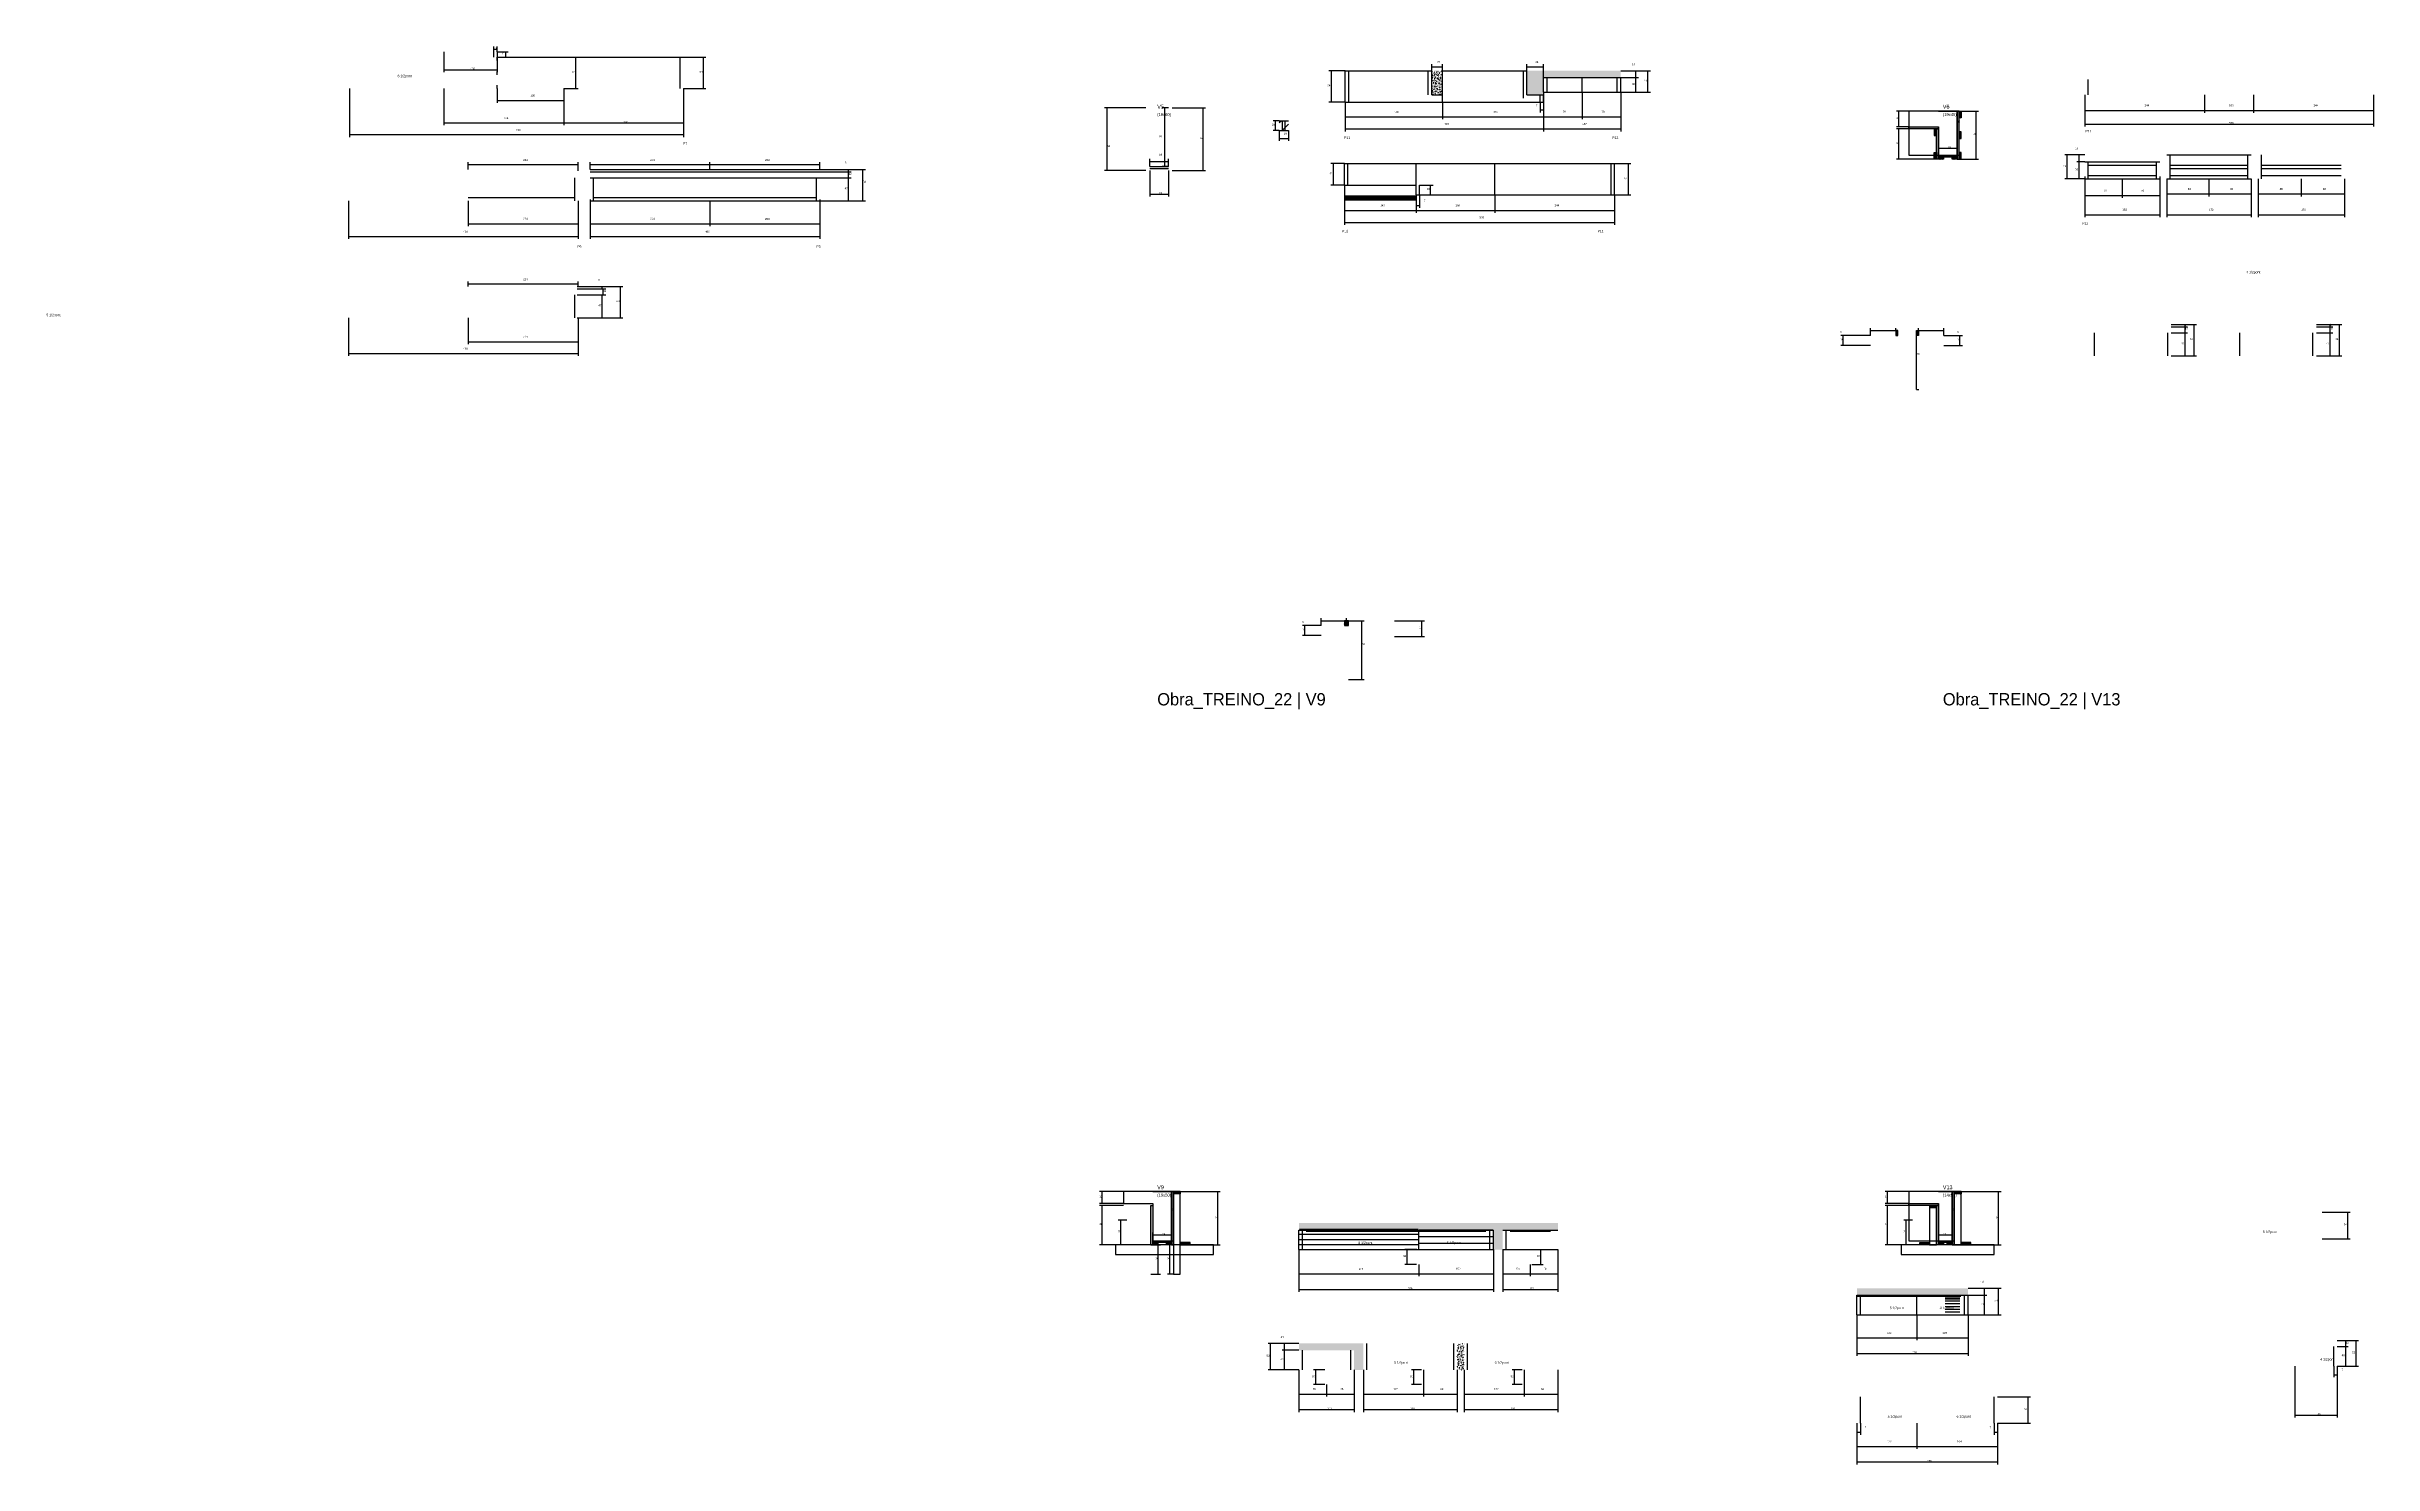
# Model space of a CAD drawing. Header units: metres. Extents: x -2848 to 22762, y -49062 to 1016.
# Drawn here: x -2262 to 2477, y -33555 to -30669 of the extents above; entities that cross this region are included whole.
import ezdxf

# ---------------------------------------------------------------- set-up
doc = ezdxf.new("R2010")
doc.units = ezdxf.units.M
for name, color, linetype in [('CONCRETO', 251, 'Continuous'), ('COTA', 4, 'Continuous'), ('Cota Seção (2x)', 4, 'Continuous'), ('Hachura', 253, 'Continuous'), ('LABEL_ID', 3, 'Continuous'), ('Madeira', 126, 'Continuous'), ('NOMENCLATURA', 7, 'Continuous'), ('Painéis', 200, 'Continuous'), ('SARR_2.2x7', 40, 'Continuous'), ('Texto Seção', 7, 'Continuous')]:
    doc.layers.add(name, color=color, linetype=linetype)

msp = doc.modelspace()

# ---------------------------------------------------------------- hatches: boundary and pattern name
at = {"layer": 'COTA'}
h = msp.add_hatch(dxfattribs=at)
h.set_pattern_fill('AR-CONC', scale=0.03)
h.paths.add_polyline_path([(558.9, -30766.8), (580.9, -30766.8), (580.9, -30717.8), (558.9, -30717.8)])
h = msp.add_hatch(dxfattribs=at)
h.set_pattern_fill('AR-CONC', scale=0.03)
h.paths.add_polyline_path([(786.9, -30731.8), (943.9, -30731.8), (943.9, -30717.8), (752.9, -30717.8), (752.9, -30766.8), (786.9, -30766.8), (786.9, -30761.8)])
h = msp.add_hatch(dxfattribs=at)
h.set_pattern_fill('AR-CONC', scale=0.03)
h.paths.add_polyline_path([(816, -33064.1), (288.5, -33064.1), (288.5, -33078.1), (684.5, -33078.1), (684.5, -33118.1), (703.5, -33118.1), (703.5, -33078.1), (816, -33078.1)])
h = msp.add_hatch(dxfattribs=at)
h.set_pattern_fill('AR-CONC', scale=0.03)
h.paths.add_polyline_path([(1651.3, -33196.6), (1425, -33196.6), (1425, -33210.6), (1651.3, -33210.6)])
h = msp.add_hatch(dxfattribs=at)
h.set_pattern_fill('AR-CONC', scale=0.03)
h.paths.add_polyline_path([(401, -33322.9), (288.5, -33322.9), (288.5, -33322.9), (288.5, -33308.9), (288.5, -33308.9), (420, -33308.9), (420, -33308.9), (420, -33362.9), (420, -33362.9), (401, -33362.9), (401, -33362.9), (401, -33322.9)])
h = msp.add_hatch(dxfattribs=at)
h.set_pattern_fill('AR-CONC', scale=0.03)
h.paths.add_polyline_path([(611, -33308.9), (625, -33308.9), (625, -33362.9), (611, -33362.9)])
at = {"layer": 'Hachura'}
h = msp.add_hatch(color=8, dxfattribs=at)
h.dxf.hatch_style = 1
h.paths.add_polyline_path([(1633, -30800), (1629, -30800), (1629, -30800), (1629, -30898), (1629, -30898), (1633, -30898), (1633, -30898), (1633, -30800)])
h = msp.add_hatch(dxfattribs=at)
h.set_pattern_fill('ANSI31', scale=0.5)
h.paths.add_polyline_path([(1633, -30800), (1637.4, -30800), (1637.4, -30800), (1637.4, -30814), (1637.4, -30814), (1633, -30814), (1633, -30814), (1633, -30800)])
h = msp.add_hatch(dxfattribs=at)
h.set_pattern_fill('ANSI31', scale=5)
h.paths.add_polyline_path([(248.2, -30839.5), (267.2, -30839.5), (267.2, -30819.5), (248.2, -30819.5)])
h = msp.add_hatch(color=8, dxfattribs=at)
h.dxf.hatch_style = 1
h.paths.add_polyline_path([(1531, -30836), (1531, -30832), (1531, -30832), (1591, -30832), (1591, -30832), (1591, -30836), (1591, -30836), (1531, -30836)])
h = msp.add_hatch(dxfattribs=at)
h.set_pattern_fill('ANSI31', scale=0.5)
h.paths.add_polyline_path([(1587, -30836), (1582.6, -30836), (1582.6, -30836), (1582.6, -30850), (1582.6, -30850), (1587, -30850), (1587, -30850), (1587, -30836)])
h = msp.add_hatch(color=8, dxfattribs=at)
h.dxf.hatch_style = 1
h.paths.add_polyline_path([(1587, -30836), (1591, -30836), (1591, -30836), (1591, -30898), (1591, -30898), (1587, -30898), (1587, -30898), (1587, -30836)])
h = msp.add_hatch(dxfattribs=at)
h.set_pattern_fill('ANSI31', scale=0.5)
h.paths.add_polyline_path([(1633, -30856), (1637.4, -30856), (1637.4, -30856), (1637.4, -30842), (1637.4, -30842), (1633, -30842), (1633, -30842), (1633, -30856)])
h = msp.add_hatch(dxfattribs=at)
h.set_pattern_fill('ANSI31', scale=0.5)
h.paths.add_polyline_path([(1587, -30898), (1582.6, -30898), (1582.6, -30898), (1582.6, -30884), (1582.6, -30884), (1587, -30884), (1587, -30884), (1587, -30898)])
h = msp.add_hatch(color=8, dxfattribs=at)
h.dxf.hatch_style = 1
h.paths.add_polyline_path([(1591, -30893.6), (1591, -30890), (1591, -30890), (1629, -30890), (1629, -30890), (1629, -30893.6), (1629, -30893.6), (1591, -30893.6)])
h = msp.add_hatch(dxfattribs=at)
h.set_pattern_fill('ANSI31', scale=0.5)
h.paths.add_polyline_path([(1591, -30898), (1591, -30893.6), (1591, -30893.6), (1601, -30893.6), (1601, -30893.6), (1601, -30898), (1601, -30898), (1591, -30898)])
h = msp.add_hatch(dxfattribs=at)
h.set_pattern_fill('ANSI31', scale=0.5)
h.paths.add_polyline_path([(1619, -30898), (1619, -30893.6), (1619, -30893.6), (1629, -30893.6), (1629, -30893.6), (1629, -30898), (1629, -30898), (1619, -30898)])
h = msp.add_hatch(dxfattribs=at)
h.set_pattern_fill('ANSI31', scale=0.5)
h.paths.add_polyline_path([(1633, -30898), (1637.4, -30898), (1637.4, -30898), (1637.4, -30884), (1637.4, -30884), (1633, -30884), (1633, -30884), (1633, -30898)])
h = msp.add_hatch(color=8, dxfattribs=at)
h.dxf.hatch_style = 1
h.paths.add_polyline_path([(1508.1, -31247), (1504.1, -31247), (1504.1, -31247), (1504.1, -31257), (1504.1, -31257), (1508.1, -31257), (1508.1, -31257), (1508.1, -31247)])
h = msp.add_hatch(color=8, dxfattribs=at)
h.dxf.hatch_style = 1
h.paths.add_polyline_path([(1546.1, -31247), (1550.1, -31247), (1550.1, -31247), (1550.1, -31257), (1550.1, -31257), (1546.1, -31257), (1546.1, -31257), (1546.1, -31247)])
h = msp.add_hatch(dxfattribs=at)
h.set_pattern_fill('ANSI31', scale=0.5)
h.paths.add_polyline_path([(385.7, -31837.5), (381.3, -31837.5), (381.3, -31837.5), (381.3, -31847.5), (381.3, -31847.5), (385.7, -31847.5), (385.7, -31847.5), (385.7, -31837.5)])
h = msp.add_hatch(color=8, dxfattribs=at)
h.dxf.hatch_style = 1
h.paths.add_polyline_path([(389.7, -31837.5), (385.7, -31837.5), (385.7, -31837.5), (385.7, -31847.5), (385.7, -31847.5), (389.7, -31847.5), (389.7, -31847.5), (389.7, -31837.5)])
h = msp.add_hatch(color=8, dxfattribs=at)
h.dxf.hatch_style = 1
h.paths.add_polyline_path([(-13, -33028), (-9, -33028), (-9, -33028), (-9, -33108), (-9, -33108), (-13, -33108), (-13, -33108), (-13, -33028)])
h = msp.add_hatch(color=8, dxfattribs=at)
h.dxf.hatch_style = 1
h.paths.add_polyline_path([(33, -33000), (29, -33000), (29, -33000), (29, -33108), (29, -33108), (33, -33108), (33, -33108), (33, -33000)])
h = msp.add_hatch(dxfattribs=at)
h.set_pattern_fill('ANSI31', scale=0.5)
h.paths.add_polyline_path([(47, -33000), (47, -33004.4), (47, -33004.4), (33, -33004.4), (33, -33004.4), (33, -33000), (33, -33000), (47, -33000)])
h = msp.add_hatch(color=8, dxfattribs=at)
h.dxf.hatch_style = 1
h.paths.add_polyline_path([(1531, -33028), (1531, -33024), (1531, -33024), (1591, -33024), (1591, -33024), (1591, -33028), (1591, -33028), (1531, -33028)])
h = msp.add_hatch(dxfattribs=at)
h.set_pattern_fill('ANSI31', scale=0.5)
h.paths.add_polyline_path([(1573, -33028), (1573, -33032.4), (1573, -33032.4), (1587, -33032.4), (1587, -33032.4), (1587, -33028), (1587, -33028), (1573, -33028)])
h = msp.add_hatch(color=8, dxfattribs=at)
h.dxf.hatch_style = 1
h.paths.add_polyline_path([(1587, -33028), (1591, -33028), (1591, -33028), (1591, -33108), (1591, -33108), (1587, -33108), (1587, -33108), (1587, -33028)])
h = msp.add_hatch(color=8, dxfattribs=at)
h.dxf.hatch_style = 1
h.paths.add_polyline_path([(1623, -33000), (1619, -33000), (1619, -33000), (1619, -33108), (1619, -33108), (1623, -33108), (1623, -33108), (1623, -33000)])
h = msp.add_hatch(dxfattribs=at)
h.set_pattern_fill('ANSI31', scale=0.5)
h.paths.add_polyline_path([(1637, -33000), (1637, -33004.4), (1637, -33004.4), (1623, -33004.4), (1623, -33004.4), (1623, -33000), (1623, -33000), (1637, -33000)])
h = msp.add_hatch(color=8, dxfattribs=at)
h.dxf.hatch_style = 1
h.paths.add_polyline_path([(-9, -33103.6), (-9, -33100), (-9, -33100), (29, -33100), (29, -33100), (29, -33103.6), (29, -33103.6), (-9, -33103.6)])
h = msp.add_hatch(dxfattribs=at)
h.set_pattern_fill('ANSI31', scale=0.5)
h.paths.add_polyline_path([(-9, -33108), (-9, -33103.6), (-9, -33103.6), (1, -33103.6), (1, -33103.6), (1, -33108), (1, -33108), (-9, -33108)])
h = msp.add_hatch(dxfattribs=at)
h.set_pattern_fill('ANSI31', scale=0.5)
h.paths.add_polyline_path([(19, -33108), (19, -33103.6), (19, -33103.6), (29, -33103.6), (29, -33103.6), (29, -33108), (29, -33108), (19, -33108)])
h = msp.add_hatch(dxfattribs=at)
h.set_pattern_fill('ANSI31', scale=0.5)
h.paths.add_polyline_path([(67, -33108), (67, -33103.6), (67, -33103.6), (47, -33103.6), (47, -33103.6), (47, -33108), (47, -33108), (67, -33108)])
h = msp.add_hatch(dxfattribs=at)
h.set_pattern_fill('ANSI31', scale=0.5)
h.paths.add_polyline_path([(1553, -33108), (1553, -33103.6), (1553, -33103.6), (1573, -33103.6), (1573, -33103.6), (1573, -33108), (1573, -33108), (1553, -33108)])
h = msp.add_hatch(color=8, dxfattribs=at)
h.dxf.hatch_style = 1
h.paths.add_polyline_path([(1591, -33103.6), (1591, -33100), (1591, -33100), (1619, -33100), (1619, -33100), (1619, -33103.6), (1619, -33103.6), (1591, -33103.6)])
h = msp.add_hatch(dxfattribs=at)
h.set_pattern_fill('ANSI31', scale=0.5)
h.paths.add_polyline_path([(1591, -33108), (1591, -33103.6), (1591, -33103.6), (1601, -33103.6), (1601, -33103.6), (1601, -33108), (1601, -33108), (1591, -33108)])
h = msp.add_hatch(dxfattribs=at)
h.set_pattern_fill('ANSI31', scale=0.5)
h.paths.add_polyline_path([(1609, -33108), (1609, -33103.6), (1609, -33103.6), (1619, -33103.6), (1619, -33103.6), (1619, -33108), (1619, -33108), (1609, -33108)])
h = msp.add_hatch(dxfattribs=at)
h.set_pattern_fill('ANSI31', scale=0.5)
h.paths.add_polyline_path([(1657, -33108), (1657, -33103.6), (1657, -33103.6), (1637, -33103.6), (1637, -33103.6), (1637, -33108), (1637, -33108), (1657, -33108)])

# ---------------------------------------------------------------- linework, layer by layer
at = {"layer": 'CONCRETO'}
for points in [[(1629, -30820), (1629, -30800), (1531, -30800), (1531, -30832), (1591, -30832), (1591, -30890), (1629, -30890), (1629, -30820)], [(1531, -30890), (1629, -30890), (1629, -30800), (1531, -30800)], [(29, -33020), (29, -33000), (-69, -33000), (-69, -33024), (-9, -33024), (-9, -33100), (29, -33100), (29, -33020)], [(1619, -33020), (1619, -33000), (1531, -33000), (1531, -33024), (1591, -33024), (1591, -33100), (1619, -33100), (1619, -33020)], [(1531, -33100), (1619, -33100), (1619, -33000), (1531, -33000)]]:
    msp.add_lwpolyline(points, close=True, dxfattribs=at)
at = {"layer": 'COTA'}
for p, q in [((-1452.9, -30679.1), (-1452.9, -30720.7)), ((-1351.4, -30679.1), (-1351.4, -30668.6)), ((-1351.4, -30673.6), (-1344.4, -30673.6)), ((-1344.4, -30679.1), (-1344.4, -30668.6)), ((-1344.4, -30679.1), (-1321.9, -30679.1)), ((-1344.4, -30679.1), (-1344.4, -30720.7)), ((-1344.4, -30690.1), (-1321.9, -30690.1)), ((-1326.9, -30690.1), (-1326.9, -30679.1)), ((-1208.9, -30690.1), (-1179.1, -30690.1)), ((-1184.1, -30754.1), (-1184.1, -30690.1)), ((-964.9, -30690.1), (-919.4, -30690.1)), ((-924.4, -30754.1), (-924.4, -30690.1)), ((558.9, -30717.8), (558.9, -30704.7)), ((580.9, -30717.8), (580.9, -30704.7)), ((752.9, -30717.8), (752.9, -30704.7)), ((786.9, -30731.8), (786.9, -30704.7)), ((-1645.4, -30754.1), (-1645.4, -30852.8)), ((-1452.9, -30715.7), (-1344.4, -30715.7)), ((-1452.9, -30754.1), (-1452.9, -30828.9)), ((-1344.4, -30754.1), (-1344.4, -30783.2)), ((-1208.9, -30754.1), (-1208.9, -30828.9)), ((-1208.9, -30754.1), (-1208.9, -30828.9)), ((-1208.9, -30754.1), (-1179.1, -30754.1)), ((-1208.9, -30754.1), (-1208.9, -30783.2)), ((-964.9, -30754.1), (-964.9, -30828.9)), ((-964.9, -30754.1), (-964.9, -30852.8)), ((-964.9, -30754.1), (-919.4, -30754.1)), ((382.9, -30717.8), (349.6, -30717.8)), ((354.6, -30781.8), (354.6, -30717.8)), ((558.9, -30709.7), (580.9, -30709.7)), ((752.9, -30709.7), (786.9, -30709.7)), ((943.9, -30717.8), (980, -30717.8)), ((943.9, -30717.8), (1004.4, -30717.8)), ((943.9, -30731.8), (980, -30731.8)), ((943.9, -30731.8), (980, -30731.8)), ((975, -30731.8), (975, -30717.8)), ((975, -30761.8), (975, -30731.8)), ((999.4, -30761.8), (999.4, -30717.8)), ((-1344.4, -30778.2), (-1208.9, -30778.2)), ((-23.4, -30793.1), (-107.3, -30793.1)), ((-102.3, -30921.1), (-102.3, -30793.1)), ((30.6, -30793.1), (98.6, -30793.1)), ((93.6, -30921.1), (93.6, -30793.1)), ((382.9, -30781.8), (349.6, -30781.8)), ((382.9, -30781.8), (382.9, -30841.3)), ((382.9, -30781.8), (382.9, -30816.7)), ((580.9, -30781.8), (580.9, -30816.7)), ((580.9, -30781.8), (580.9, -30816.7)), ((779.9, -30781.8), (779.9, -30802.7)), ((779.9, -30797.7), (786.9, -30797.7)), ((786.9, -30761.8), (786.9, -30816.5)), ((786.9, -30781.8), (786.9, -30841.3)), ((786.9, -30781.8), (786.9, -30841.3)), ((786.9, -30781.8), (786.9, -30802.7)), ((786.9, -30781.8), (786.9, -30816.7)), ((865.4, -30761.8), (865.4, -30816.5)), ((865.4, -30761.8), (865.4, -30816.5)), ((943.9, -30761.8), (943.9, -30816.5)), ((943.9, -30761.8), (980, -30761.8)), ((943.9, -30761.8), (1004.4, -30761.8)), ((943.9, -30781.8), (943.9, -30841.3)), ((1531, -30800), (1505.6, -30800)), ((1510.6, -30832), (1510.6, -30800)), ((1637.4, -30800), (1672.7, -30800)), ((1667.7, -30898), (1667.7, -30800)), ((1889, -30767), (1889, -30803.5)), ((1889, -30782), (1889, -30831.3)), ((1889, -30798.5), (2133, -30798.5)), ((2133, -30767), (2133, -30803.5)), ((2133, -30767), (2133, -30803.5)), ((2133, -30798.5), (2233, -30798.5)), ((2233, -30767), (2233, -30803.5)), ((2233, -30767), (2233, -30803.5)), ((2233, -30798.5), (2477, -30798.5)), ((2477, -30767), (2477, -30803.5)), ((2477, -30782), (2477, -30831.3)), ((-1645.4, -30847.8), (-964.9, -30847.8)), ((-1452.9, -30823.9), (-1208.9, -30823.9)), ((-1208.9, -30823.9), (-964.9, -30823.9)), ((248.2, -30819.5), (235.8, -30819.5)), ((248.2, -30839.5), (235.8, -30839.5)), ((240.8, -30839.5), (240.8, -30819.5)), ((248.2, -30839.5), (248.2, -30860.6)), ((267.2, -30839.5), (267.2, -30860.6)), ((382.9, -30811.7), (580.9, -30811.7)), ((382.9, -30836.3), (786.9, -30836.3)), ((580.9, -30811.7), (786.9, -30811.7)), ((786.9, -30811.5), (865.4, -30811.5)), ((786.9, -30836.3), (943.9, -30836.3)), ((865.4, -30811.5), (943.9, -30811.5)), ((1531, -30832), (1505.6, -30832)), ((1531, -30836), (1505.6, -30836)), ((1510.6, -30898), (1510.6, -30836)), ((1889, -30826.3), (2477, -30826.3)), ((248.2, -30855.6), (267.2, -30855.6)), ((1582.6, -30898), (1505.6, -30898)), ((1637.4, -30898), (1672.7, -30898)), ((1889, -30889.2), (1848.3, -30889.2)), ((1853.3, -30938.2), (1853.3, -30889.2)), ((1889, -30889.2), (1872.6, -30889.2)), ((1877.6, -30903.2), (1877.6, -30889.2)), ((-1403.4, -30918.9), (-1403.4, -30904)), ((-1403.4, -30909), (-1179.4, -30909)), ((-1179.4, -30921.4), (-1179.4, -30904)), ((-1154.9, -30918.9), (-1154.9, -30904)), ((-1154.9, -30909), (-910.9, -30909)), ((-910.9, -30918.9), (-910.9, -30904)), ((-910.9, -30918.9), (-910.9, -30904)), ((-910.9, -30909), (-686.9, -30909)), ((-686.9, -30918.9), (-686.9, -30904)), ((-686.9, -30918.9), (-594.5, -30918.9)), ((-686.9, -30918.9), (-623.6, -30918.9)), ((-686.9, -30923.9), (-623.6, -30923.9)), ((-686.9, -30923.9), (-623.6, -30923.9)), ((-686.9, -30935.9), (-623.6, -30935.9)), ((-686.9, -30935.9), (-623.6, -30935.9)), ((-628.6, -30923.9), (-628.6, -30918.9)), ((-628.6, -30935.9), (-628.6, -30923.9)), ((-628.6, -30982.9), (-628.6, -30935.9)), ((-599.5, -30982.9), (-599.5, -30918.9)), ((-23.4, -30921.1), (-107.3, -30921.1)), ((-15.4, -30921.1), (-15.4, -30973.8)), ((22.6, -30921.1), (22.6, -30973.8)), ((30.6, -30921.1), (98.6, -30921.1)), ((381.4, -30906.6), (353.7, -30906.6)), ((358.7, -30950.6), (358.7, -30906.6)), ((931.4, -30906.6), (964.7, -30906.6)), ((959.7, -30970.6), (959.7, -30906.6)), ((1889, -30938.2), (1848.3, -30938.2)), ((1889, -30903.2), (1872.6, -30903.2)), ((1889, -30903.2), (1872.6, -30903.2)), ((1889, -30938.2), (1872.6, -30938.2)), ((1877.6, -30938.2), (1877.6, -30903.2)), ((1889, -30933.2), (1889, -31015.9)), ((1889, -30938.2), (1889, -30976.9)), ((1965.5, -30938.2), (1965.5, -30976.9)), ((1965.5, -30938.2), (1965.5, -30976.9)), ((2042, -30933.2), (2042, -31015.9)), ((2042, -30938.2), (2042, -30976.9)), ((2056, -30938.2), (2056, -30973.7)), ((2142, -30938.2), (2142, -30973.7)), ((2142, -30938.2), (2142, -30973.7)), ((2228, -30938.2), (2228, -30973.7)), ((2242, -30938.2), (2242, -30973.7)), ((2330, -30938.2), (2330, -30973.7)), ((2330, -30938.2), (2330, -30973.7)), ((2418, -30938.2), (2418, -30973.7)), ((-1647.4, -30982.9), (-1647.4, -31060.4)), ((-1403.4, -30982.9), (-1403.4, -31034.3)), ((-1179.4, -30982.9), (-1179.4, -31034.3)), ((-1179.4, -30982.9), (-1179.4, -31060.4)), ((-1154.9, -30979.9), (-1154.9, -31060.4)), ((-1154.9, -30982.9), (-1154.9, -31034.3)), ((-910.9, -30982.9), (-910.9, -31034.3)), ((-910.9, -30982.9), (-910.9, -31034.3)), ((-686.9, -30979.9), (-686.9, -31060.4)), ((-686.9, -30982.9), (-623.6, -30982.9)), ((-686.9, -30982.9), (-594.5, -30982.9)), ((-686.9, -30982.9), (-686.9, -31034.3)), ((-15.4, -30968.8), (22.6, -30968.8)), ((381.4, -30950.6), (353.7, -30950.6)), ((381.4, -30950.6), (381.4, -31007.1)), ((381.4, -30950.6), (381.4, -31031.5)), ((527.4, -30970.6), (527.4, -30997)), ((527.4, -30984.6), (527.4, -31007.1)), ((527.4, -30984.6), (527.4, -31007.1)), ((527.4, -30992), (534.4, -30992)), ((534.4, -30950.6), (561.7, -30950.6)), ((534.4, -30970.6), (534.4, -30997)), ((534.4, -30970.6), (561.7, -30970.6)), ((556.7, -30970.6), (556.7, -30950.6)), ((687.4, -30970.6), (687.4, -31007.1)), ((687.4, -30970.6), (687.4, -31007.1)), ((931.4, -30970.6), (931.4, -31007.1)), ((931.4, -30970.6), (931.4, -31031.5)), ((931.4, -30970.6), (964.7, -30970.6)), ((1889, -30971.9), (1965.5, -30971.9)), ((1965.5, -30971.9), (2042, -30971.9)), ((2056, -30953.2), (2056, -31015.9)), ((2056, -30968.7), (2142, -30968.7)), ((2142, -30968.7), (2228, -30968.7)), ((2228, -30953.2), (2228, -31015.9)), ((2242, -30953.2), (2242, -31015.9)), ((2242, -30968.7), (2330, -30968.7)), ((2330, -30968.7), (2418, -30968.7)), ((2418, -30953.2), (2418, -31015.9)), ((-1403.4, -31029.3), (-1179.4, -31029.3)), ((-1154.9, -31029.3), (-910.9, -31029.3)), ((-910.9, -31029.3), (-686.9, -31029.3)), ((381.4, -31002.1), (527.4, -31002.1)), ((381.4, -31026.5), (931.4, -31026.5)), ((527.4, -31002.1), (687.4, -31002.1)), ((687.4, -31002.1), (931.4, -31002.1)), ((1889, -31010.9), (2042, -31010.9)), ((2056, -31010.9), (2228, -31010.9)), ((2242, -31010.9), (2418, -31010.9)), ((-1647.4, -31055.4), (-1179.4, -31055.4)), ((-1154.9, -31055.4), (-686.9, -31055.4)), ((-1403.4, -31157), (-1403.4, -31147)), ((-1403.4, -31152), (-1179.4, -31152)), ((-1181.4, -31157), (-1125.3, -31157)), ((-1181.4, -31157), (-1088.1, -31157)), ((-1181.4, -31162), (-1125.3, -31162)), ((-1181.4, -31174), (-1125.3, -31174)), ((-1181.4, -31174), (-1123.3, -31174)), ((-1179.4, -31157), (-1179.4, -31147)), ((-1179.4, -31162), (-1123.3, -31162)), ((-1130.3, -31162), (-1130.3, -31157)), ((-1130.3, -31221), (-1130.3, -31174)), ((-1128.3, -31174), (-1128.3, -31162)), ((-1093.1, -31221), (-1093.1, -31157)), ((-1647.4, -31221), (-1647.4, -31298.5)), ((-1403.4, -31221), (-1403.4, -31274.6)), ((-1181.4, -31221), (-1125.3, -31221)), ((-1181.4, -31221), (-1088.1, -31221)), ((-1179.4, -31221), (-1179.4, -31274.6)), ((-1179.4, -31221), (-1179.4, -31298.5)), ((-1403.4, -31269.6), (-1179.4, -31269.6)), ((1452.5, -31257), (1391.9, -31257)), ((1452.5, -31277), (1391.9, -31277)), ((1396.9, -31277), (1396.9, -31257)), ((1452.5, -31257), (1452.5, -31242)), ((1452.5, -31247), (1504.1, -31247)), ((1504.1, -31247), (1504.1, -31242)), ((1550.1, -31247), (1550.1, -31242)), ((1550.1, -31247), (1601.7, -31247)), ((1601.7, -31257), (1601.7, -31242)), ((1601.7, -31257), (1639.9, -31257)), ((1601.7, -31277), (1639.9, -31277)), ((1634.9, -31277), (1634.9, -31257)), ((2064.9, -31234.2), (2116.7, -31234.2)), ((2064.9, -31234.2), (2098.2, -31234.2)), ((2064.9, -31239.2), (2098.2, -31239.2)), ((2064.9, -31239.2), (2098.2, -31239.2)), ((2064.9, -31251.2), (2098.2, -31251.2)), ((2064.9, -31251.2), (2098.2, -31251.2)), ((2093.2, -31239.2), (2093.2, -31234.2)), ((2093.2, -31251.2), (2093.2, -31239.2)), ((2093.2, -31298.2), (2093.2, -31251.2)), ((2111.7, -31298.2), (2111.7, -31234.2)), ((2360.7, -31234.2), (2412.5, -31234.2)), ((2360.7, -31234.2), (2394, -31234.2)), ((2360.7, -31239.2), (2394, -31239.2)), ((2360.7, -31239.2), (2394, -31239.2)), ((2360.7, -31251.2), (2394, -31251.2)), ((2360.7, -31251.2), (2394, -31251.2)), ((2389, -31239.2), (2389, -31234.2)), ((2389, -31251.2), (2389, -31239.2)), ((2389, -31298.2), (2389, -31251.2)), ((2407.5, -31298.2), (2407.5, -31234.2)), ((-1647.4, -31293.5), (-1179.4, -31293.5)), ((2064.9, -31298.2), (2098.2, -31298.2)), ((2064.9, -31298.2), (2116.7, -31298.2)), ((2360.7, -31298.2), (2394, -31298.2)), ((2360.7, -31298.2), (2412.5, -31298.2)), ((334.1, -31847.5), (334.1, -31832.5)), ((334.1, -31837.5), (385.7, -31837.5)), ((385.7, -31837.5), (385.7, -31832.5)), ((483.3, -31837.5), (544, -31837.5)), ((539, -31869.5), (539, -31837.5)), ((334.1, -31847.5), (295.9, -31847.5)), ((334.1, -31867.5), (295.9, -31867.5)), ((300.9, -31867.5), (300.9, -31847.5)), ((483.3, -31869.5), (544, -31869.5)), ((-69, -33000), (-117.4, -33000)), ((-69, -33024), (-117.4, -33024)), ((-69, -33028), (-117.4, -33028)), ((-112.4, -33024), (-112.4, -33000)), ((-112.4, -33108), (-112.4, -33028)), ((47, -33000), (128.4, -33000)), ((123.4, -33108), (123.4, -33000)), ((1531, -33000), (1482.6, -33000)), ((1531, -33024), (1482.6, -33024)), ((1531, -33028), (1482.6, -33028)), ((1487.6, -33024), (1487.6, -33000)), ((1487.6, -33108), (1487.6, -33028)), ((1637, -33000), (1718.5, -33000)), ((1713.5, -33108), (1713.5, -33000)), ((-62, -33058), (-79.5, -33058)), ((-74.5, -33108), (-74.5, -33058)), ((1538, -33058), (1520.5, -33058)), ((1525.5, -33108), (1525.5, -33058)), ((2372.5, -33041.8), (2429.7, -33041.8)), ((2424.7, -33095.8), (2424.7, -33041.8)), ((-47, -33108), (-117.4, -33108)), ((-62, -33108), (-79.5, -33108)), ((-13, -33108), (6.8, -33108)), ((1.8, -33168), (1.8, -33108)), ((33, -33108), (20.7, -33108)), ((25.7, -33168), (25.7, -33108)), ((67, -33108), (128.4, -33108)), ((288.5, -33118.1), (288.5, -33172.2)), ((288.5, -33118.1), (288.5, -33203.9)), ((529, -33118.1), (504, -33118.1)), ((509, -33148.1), (509, -33118.1)), ((684.5, -33118.1), (684.5, -33203.9)), ((684.5, -33118.1), (684.5, -33172.2)), ((703.5, -33118.1), (703.5, -33172.2)), ((703.5, -33118.1), (703.5, -33203.9)), ((763, -33118.1), (786.3, -33118.1)), ((781.3, -33148.1), (781.3, -33118.1)), ((816, -33118.1), (816, -33172.2)), ((816, -33118.1), (816, -33203.9)), ((1553, -33108), (1482.6, -33108)), ((1538, -33108), (1520.5, -33108)), ((1657, -33108), (1718.5, -33108)), ((2372.5, -33095.8), (2429.7, -33095.8)), ((-13, -33168), (6.8, -33168)), ((33, -33168), (20.7, -33168)), ((288.5, -33167.2), (532.5, -33167.2)), ((528.3, -33148.1), (504, -33148.1)), ((532.5, -33148.1), (532.5, -33172.2)), ((532.5, -33148.1), (532.5, -33172.2)), ((532.5, -33167.2), (684.5, -33167.2)), ((703.5, -33167.2), (759.5, -33167.2)), ((759.5, -33148.1), (759.5, -33172.2)), ((759.5, -33148.1), (759.5, -33172.2)), ((759.5, -33167.2), (816, -33167.2)), ((763, -33148.1), (786.3, -33148.1)), ((288.5, -33198.9), (684.5, -33198.9)), ((703.5, -33198.9), (816, -33198.9)), ((1651.3, -33196.6), (1689.8, -33196.6)), ((1651.3, -33196.6), (1718.6, -33196.6)), ((1651.3, -33210.6), (1689.8, -33210.6)), ((1651.3, -33210.6), (1689.8, -33210.6)), ((1684.8, -33210.6), (1684.8, -33196.6)), ((1684.8, -33250.6), (1684.8, -33210.6)), ((1713.6, -33250.6), (1713.6, -33196.6)), ((1425, -33250.6), (1425, -33302.7)), ((1425, -33250.6), (1425, -33334.3)), ((1547, -33250.6), (1547, -33302.7)), ((1547, -33250.6), (1547, -33302.7)), ((1651.3, -33250.6), (1689.8, -33250.6)), ((1651.3, -33250.6), (1651.3, -33302.7)), ((1651.3, -33250.6), (1651.3, -33334.3)), ((1651.3, -33250.6), (1718.6, -33250.6)), ((288.5, -33308.9), (225.6, -33308.9)), ((230.6, -33362.9), (230.6, -33308.9)), ((288.5, -33308.9), (254.3, -33308.9)), ((259.3, -33322.9), (259.3, -33308.9)), ((1425, -33297.7), (1547, -33297.7)), ((1547, -33297.7), (1651.3, -33297.7)), ((2403.1, -33303.2), (2425.4, -33303.2)), ((2403.1, -33303.2), (2446.6, -33303.2)), ((2403.1, -33315.2), (2425.4, -33315.2)), ((2403.1, -33315.2), (2425.4, -33315.2)), ((2420.4, -33315.2), (2420.4, -33303.2)), ((2420.4, -33355.2), (2420.4, -33315.2)), ((2441.6, -33355.2), (2441.6, -33303.2)), ((288.5, -33362.9), (225.6, -33362.9)), ((288.5, -33322.9), (254.3, -33322.9)), ((288.5, -33322.9), (254.3, -33322.9)), ((288.5, -33362.9), (254.3, -33362.9)), ((259.3, -33362.9), (259.3, -33322.9)), ((288.5, -33362.9), (288.5, -33417)), ((288.5, -33362.9), (288.5, -33448.7)), ((341.5, -33362.9), (318.1, -33362.9)), ((323.1, -33392.9), (323.1, -33362.9)), ((401, -33362.9), (401, -33417)), ((401, -33362.9), (401, -33448.7)), ((420, -33362.9), (420, -33417)), ((420, -33362.9), (420, -33448.7)), ((538.5, -33362.9), (517.8, -33362.9)), ((522.8, -33392.9), (522.8, -33362.9)), ((542, -33362.9), (542, -33417)), ((542, -33362.9), (542, -33417)), ((611, -33362.9), (611, -33417)), ((611, -33362.9), (611, -33448.7)), ((625, -33362.9), (625, -33417)), ((625, -33362.9), (625, -33448.7)), ((743.5, -33362.9), (722.8, -33362.9)), ((727.8, -33392.9), (727.8, -33362.9)), ((747, -33362.9), (747, -33417)), ((747, -33362.9), (747, -33417)), ((816, -33362.9), (816, -33417)), ((816, -33362.9), (816, -33448.7)), ((1425, -33329.3), (1651.3, -33329.3)), ((2316.9, -33355.2), (2316.9, -33459.9)), ((2396.1, -33355.2), (2396.1, -33377.7)), ((2403.1, -33355.2), (2403.1, -33459.9)), ((2403.1, -33355.2), (2425.4, -33355.2)), ((2403.1, -33355.2), (2446.6, -33355.2)), ((2403.1, -33355.2), (2403.1, -33377.7)), ((341.5, -33392.9), (318.1, -33392.9)), ((345, -33392.9), (345, -33417)), ((345, -33392.9), (345, -33417)), ((538.5, -33392.9), (517.8, -33392.9)), ((743.5, -33392.9), (722.8, -33392.9)), ((2396.1, -33372.7), (2403.1, -33372.7)), ((288.5, -33412), (345, -33412)), ((288.5, -33443.7), (401, -33443.7)), ((345, -33412), (401, -33412)), ((420, -33412), (542, -33412)), ((420, -33443.7), (611, -33443.7)), ((542, -33412), (611, -33412)), ((625, -33412), (747, -33412)), ((625, -33443.7), (816, -33443.7)), ((747, -33412), (816, -33412)), ((1711.2, -33417.6), (1778.5, -33417.6)), ((1773.5, -33471.6), (1773.5, -33417.6)), ((2316.9, -33454.9), (2403.1, -33454.9)), ((1425, -33471.6), (1425, -33523.8)), ((1425, -33471.6), (1425, -33555.4)), ((1425, -33471.6), (1425, -33494.9)), ((1425, -33489.9), (1432, -33489.9)), ((1432, -33471.6), (1432, -33494.9)), ((1547, -33471.6), (1547, -33523.8)), ((1547, -33471.6), (1547, -33523.8)), ((1704.2, -33471.6), (1704.2, -33494.9)), ((1704.2, -33489.9), (1711.2, -33489.9)), ((1711.2, -33471.6), (1711.2, -33523.8)), ((1711.2, -33471.6), (1711.2, -33555.4)), ((1711.2, -33471.6), (1778.5, -33471.6)), ((1711.2, -33471.6), (1711.2, -33494.9)), ((1425, -33518.8), (1547, -33518.8)), ((1425, -33550.4), (1711.2, -33550.4)), ((1547, -33518.8), (1711.2, -33518.8))]:
    msp.add_line(p, q, dxfattribs=at)
at = {"layer": 'Cota Seção (2x)'}
for p, q in [((22.6, -30793.1), (10.3, -30793.1)), ((15.3, -30913.1), (15.3, -30793.1)), ((1591, -30800), (1634, -30800)), ((1629, -30890), (1629, -30800)), ((-15.4, -30913.1), (-15.4, -30897.3)), ((22.6, -30913.1), (22.6, -30897.3)), ((1591, -30890), (1591, -30870.7)), ((1591, -30875.7), (1629, -30875.7)), ((1591, -30890), (1634, -30890)), ((1629, -30890), (1629, -30870.7)), ((-15.4, -30902.3), (22.6, -30902.3)), ((22.6, -30913.1), (10.3, -30913.1)), ((1546.1, -31367), (1546.1, -31247)), ((1546.1, -31247), (1551.1, -31247)), ((1546.1, -31367), (1551.1, -31367)), ((389.7, -31837.5), (421.6, -31837.5)), ((416.6, -31957.5), (416.6, -31837.5)), ((389.7, -31957.5), (421.6, -31957.5)), ((-9, -33000), (34, -33000)), ((29, -33100), (29, -33000)), ((1591, -33000), (1624, -33000)), ((1619, -33100), (1619, -33000)), ((-9, -33100), (-9, -33083.2)), ((-9, -33088.2), (29, -33088.2)), ((-9, -33100), (34, -33100)), ((29, -33100), (29, -33083.2)), ((1591, -33100), (1591, -33083.2)), ((1591, -33088.2), (1619, -33088.2)), ((1591, -33100), (1624, -33100)), ((1619, -33100), (1619, -33083.2))]:
    msp.add_line(p, q, dxfattribs=at)
at = {"layer": 'Madeira'}
for points in [[(1633, -30800), (1637.4, -30800), (1637.4, -30814), (1633, -30814)], [(1587, -30836), (1582.6, -30836), (1582.6, -30850), (1587, -30850)], [(1633, -30856), (1637.4, -30856), (1637.4, -30842), (1633, -30842)], [(1587, -30898), (1582.6, -30898), (1582.6, -30884), (1587, -30884)], [(1591, -30898), (1591, -30893.6), (1601, -30893.6), (1601, -30898)], [(1619, -30898), (1619, -30893.6), (1629, -30893.6), (1629, -30898)], [(1633, -30898), (1637.4, -30898), (1637.4, -30884), (1633, -30884)], [(385.7, -31837.5), (381.3, -31837.5), (381.3, -31847.5), (385.7, -31847.5)], [(47, -33000), (47, -33004.4), (33, -33004.4), (33, -33000)], [(47, -33000), (33, -33000), (33, -33168), (47, -33168)], [(1573, -33028), (1573, -33032.4), (1587, -33032.4), (1587, -33028)], [(1573, -33108), (1587, -33108), (1587, -33028), (1573, -33028)], [(1637, -33000), (1637, -33004.4), (1623, -33004.4), (1623, -33000)], [(1637, -33000), (1623, -33000), (1623, -33108), (1637, -33108)], [(-84.9, -33128), (114.7, -33128), (114.7, -33108), (-84.9, -33108)], [(-9, -33108), (-9, -33103.6), (1, -33103.6), (1, -33108)], [(19, -33108), (19, -33103.6), (29, -33103.6), (29, -33108)], [(67, -33108), (67, -33103.6), (47, -33103.6), (47, -33108)], [(1515.1, -33128), (1704.7, -33128), (1704.7, -33108), (1515.1, -33108)], [(1553, -33108), (1553, -33103.6), (1573, -33103.6), (1573, -33108)], [(1591, -33108), (1591, -33103.6), (1601, -33103.6), (1601, -33108)], [(1609, -33108), (1609, -33103.6), (1619, -33103.6), (1619, -33108)], [(1657, -33108), (1657, -33103.6), (1637, -33103.6), (1637, -33108)]]:
    msp.add_lwpolyline(points, close=True, dxfattribs=at)
at = {"layer": 'Painéis'}
for p, q in [((-1344.4, -30690.1), (-964.9, -30690.1)), ((382.9, -30717.8), (558.9, -30717.8)), ((382.9, -30781.8), (382.9, -30717.8)), ((558.9, -30766.8), (558.9, -30717.8)), ((580.9, -30717.8), (752.9, -30717.8)), ((580.9, -30781.8), (580.9, -30717.8)), ((752.9, -30766.8), (752.9, -30717.8)), ((786.9, -30731.8), (943.9, -30731.8)), ((786.9, -30761.8), (786.9, -30731.8)), ((865.4, -30761.8), (865.4, -30731.8)), ((943.9, -30761.8), (943.9, -30731.8)), ((382.9, -30781.8), (580.9, -30781.8)), ((558.9, -30766.8), (580.9, -30766.8)), ((580.9, -30781.8), (786.9, -30781.8)), ((752.9, -30766.8), (786.9, -30766.8)), ((786.9, -30761.8), (943.9, -30761.8)), ((786.9, -30781.8), (786.9, -30766.8)), ((248.2, -30819.5), (267.2, -30819.5)), ((248.2, -30839.5), (267.2, -30839.5)), ((1531, -30832), (1591, -30832)), ((1531, -30836), (1531, -30832)), ((1591, -30836), (1591, -30832)), ((1591, -30898), (1591, -30836)), ((1591, -30890), (1629, -30890)), ((1591, -30893.6), (1591, -30890)), ((2056, -30889.2), (2228, -30889.2)), ((-1154.9, -30918.9), (-686.9, -30918.9)), ((-1154.9, -30923.9), (-686.9, -30923.9)), ((-1154.9, -30935.9), (-686.9, -30935.9)), ((-15.4, -30913.1), (22.6, -30913.1)), ((-15.4, -30916.7), (22.6, -30916.7)), ((381.4, -30906.6), (687.4, -30906.6)), ((381.4, -30950.6), (381.4, -30906.6)), ((527.4, -30970.6), (527.4, -30906.6)), ((687.4, -30906.6), (931.4, -30906.6)), ((687.4, -30970.6), (687.4, -30906.6)), ((931.4, -30970.6), (931.4, -30906.6)), ((1889, -30903.2), (2042, -30903.2)), ((1889, -30938.2), (2042, -30938.2)), ((2056, -30938.2), (2228, -30938.2)), ((-1154.9, -30982.9), (-686.9, -30982.9)), ((381.4, -30950.6), (527.4, -30950.6)), ((527.4, -30970.6), (687.4, -30970.6)), ((687.4, -30970.6), (931.4, -30970.6)), ((-69, -33024), (-9, -33024)), ((1531, -33024), (1591, -33024)), ((1531, -33028), (1531, -33024)), ((1591, -33028), (1591, -33024)), ((1591, -33108), (1591, -33028)), ((1619, -33108), (1619, -33000)), ((288.5, -33078.1), (684.5, -33078.1)), ((288.5, -33118.1), (288.5, -33078.1)), ((532.5, -33118.1), (532.5, -33078.1)), ((684.5, -33118.1), (684.5, -33078.1)), ((703.5, -33078.1), (816, -33078.1)), ((-9, -33100), (29, -33100)), ((288.5, -33118.1), (684.5, -33118.1)), ((703.5, -33118.1), (816, -33118.1)), ((1591, -33100), (1619, -33100)), ((1591, -33103.6), (1591, -33100)), ((1619, -33103.6), (1619, -33100)), ((1425, -33210.6), (1651.3, -33210.6)), ((1425, -33250.6), (1425, -33210.6)), ((1547, -33250.6), (1547, -33210.6)), ((1651.3, -33250.6), (1651.3, -33210.6)), ((1425, -33250.6), (1651.3, -33250.6))]:
    msp.add_line(p, q, dxfattribs=at)
for points in [[(1633, -30800), (1629, -30800), (1629, -30898), (1633, -30898)], [(1531, -30836), (1531, -30832), (1591, -30832), (1591, -30836)], [(1587, -30836), (1591, -30836), (1591, -30898), (1587, -30898)], [(1591, -30893.6), (1591, -30890), (1629, -30890), (1629, -30893.6)], [(1508.1, -31247), (1504.1, -31247), (1504.1, -31257), (1508.1, -31257)], [(1546.1, -31247), (1550.1, -31247), (1550.1, -31257), (1546.1, -31257)], [(389.7, -31837.5), (385.7, -31837.5), (385.7, -31847.5), (389.7, -31847.5)], [(-13, -33028), (-9, -33028), (-9, -33108), (-13, -33108)], [(33, -33000), (29, -33000), (29, -33108), (33, -33108)], [(1531, -33028), (1531, -33024), (1591, -33024), (1591, -33028)], [(1587, -33028), (1591, -33028), (1591, -33108), (1587, -33108)], [(1623, -33000), (1619, -33000), (1619, -33108), (1623, -33108)], [(-9, -33103.6), (-9, -33100), (29, -33100), (29, -33103.6)], [(1591, -33103.6), (1591, -33100), (1619, -33100), (1619, -33103.6)]]:
    msp.add_lwpolyline(points, close=True, dxfattribs=at)
at = {"layer": 'SARR_2.2x7'}
for p, q in [((-1351.4, -30690.1), (-1351.4, -30679.1)), ((-1344.4, -30697.1), (-1344.4, -30690.1)), ((-971.9, -30754.1), (-971.9, -30690.1)), ((-1344.4, -30726.1), (-1344.4, -30719.1)), ((-1344.4, -30754.1), (-1344.4, -30747.1)), ((389.9, -30781.8), (389.9, -30717.8)), ((551.9, -30766.8), (551.9, -30717.8)), ((745.9, -30773.8), (745.9, -30717.8)), ((793.9, -30761.8), (793.9, -30731.8)), ((936.9, -30761.8), (936.9, -30731.8)), ((1896, -30767), (1896, -30736)), ((779.9, -30781.8), (779.9, -30766.8)), ((255.2, -30839.5), (255.2, -30819.5)), ((260.2, -30839.5), (260.2, -30819.5)), ((2063, -30938.2), (2063, -30889.2)), ((2221, -30938.2), (2221, -30889.2)), ((2249, -30938.2), (2249, -30889.2)), ((-1186.4, -30982.9), (-1186.4, -30935.9)), ((-1147.9, -30982.9), (-1147.9, -30935.9)), ((-693.9, -30982.9), (-693.9, -30935.9)), ((388.4, -30950.6), (388.4, -30906.6)), ((924.4, -30970.6), (924.4, -30906.6)), ((1896, -30938.2), (1896, -30903.2)), ((1896, -30910.2), (1965.5, -30910.2)), ((1896, -30931.2), (1965.5, -30931.2)), ((1965.5, -30910.2), (2035, -30910.2)), ((1965.5, -30931.2), (2035, -30931.2)), ((2035, -30938.2), (2035, -30903.2)), ((2063, -30910.2), (2142, -30910.2)), ((2063, -30917.2), (2142, -30917.2)), ((2063, -30931.2), (2142, -30931.2)), ((2142, -30910.2), (2221, -30910.2)), ((2142, -30917.2), (2221, -30917.2)), ((2142, -30931.2), (2221, -30931.2)), ((2249, -30910.2), (2330, -30910.2)), ((2249, -30910.2), (2411, -30910.2)), ((2249, -30917.2), (2330, -30917.2)), ((2249, -30917.2), (2411, -30917.2)), ((2249, -30931.2), (2330, -30931.2)), ((2249, -30931.2), (2411, -30931.2)), ((-1403.4, -30975.9), (-1186.4, -30975.9)), ((-1147.9, -30975.9), (-910.9, -30975.9)), ((-910.9, -30975.9), (-693.9, -30975.9)), ((382.3, -30972.6), (526.3, -30972.6)), ((382.3, -30974.7), (526.3, -30974.7)), ((382.3, -30976.7), (526.3, -30976.7)), ((382.3, -30978.8), (526.3, -30978.8)), ((382.3, -30980.8), (526.3, -30980.8)), ((534.4, -30970.6), (534.4, -30950.6)), ((-1186.4, -31221), (-1186.4, -31174)), ((1908.9, -31298.2), (1908.9, -31251.2)), ((2057.9, -31298.2), (2057.9, -31251.2)), ((2204.7, -31298.2), (2204.7, -31251.2)), ((2353.7, -31298.2), (2353.7, -31251.2)), ((289.5, -33076.3), (531.6, -33076.3)), ((295.5, -33118.1), (295.5, -33078.1)), ((533.6, -33077.8), (683.6, -33077.8)), ((677.5, -33118.1), (677.5, -33078.1)), ((710.5, -33118.1), (710.5, -33078.1)), ((289.5, -33086.7), (531.6, -33086.7)), ((289.5, -33097.2), (531.6, -33097.2)), ((289.5, -33107.6), (531.6, -33107.6)), ((303.5, -33080.3), (532.5, -33080.3)), ((532.5, -33080.3), (669.5, -33080.3)), ((533.6, -33091.2), (683.6, -33091.2)), ((533.6, -33104.7), (683.6, -33104.7)), ((718.5, -33080.3), (759.5, -33080.3)), ((759.5, -33080.3), (801, -33080.3)), ((1426, -33212.8), (1530.5, -33212.8)), ((1432, -33250.6), (1432, -33210.6)), ((1440, -33212.8), (1547, -33212.8)), ((1547, -33212.8), (1636.3, -33212.8)), ((1604.5, -33216.3), (1634.5, -33216.3)), ((1604.5, -33218.2), (1634.5, -33218.2)), ((1644.3, -33250.6), (1644.3, -33210.6)), ((1604.5, -33222), (1634.5, -33222)), ((1604.5, -33227.7), (1634.5, -33227.7)), ((1604.5, -33233.5), (1634.5, -33233.5)), ((1604.5, -33239.2), (1634.5, -33239.2)), ((1604.5, -33244.9), (1634.5, -33244.9)), ((427, -33362.9), (427, -33308.9)), ((604, -33362.9), (604, -33308.9)), ((632, -33362.9), (632, -33308.9)), ((2396.1, -33355.2), (2396.1, -33315.2)), ((295.5, -33362.9), (295.5, -33322.9)), ((394, -33362.9), (394, -33322.9)), ((1432, -33471.6), (1432, -33417.6)), ((1704.2, -33471.6), (1704.2, -33417.6))]:
    msp.add_line(p, q, dxfattribs=at)

# ---------------------------------------------------------------- texts
at = {"layer": 'COTA'}
for s, p in [('7', (-1347.9, -30673.6)), ('11', (-1334.5, -30684.6)), ('22', (569.9, -30702.2)), ('34', (769.9, -30702)), ('14', (966.9, -30706.7)), ('108', (-1398.6, -30715.7)), ('64', (-1191.7, -30722.1)), ('64', (-932, -30722.1)), ('64', (346.5, -30749.8)), ('30', (966.8, -30746.8)), ('44', (991.3, -30739.8)), ('136', (-1276.6, -30770.5)), ('198', (481.9, -30804.1)), ('206', (683.9, -30804.1)), ('7', (771.3, -30790.2)), ('78', (826.2, -30803.4)), ('78', (904.7, -30803.4)), ('244', (2011, -30790.4)), ('100', (2183, -30790.4)), ('244', (2355, -30790.4)), ('244', (-1330.9, -30816.3)), ('680', (-1305.1, -30840.2)), ('244', (-1086.9, -30823.9)), ('20', (233.2, -30829.5)), ('19', (257.7, -30848)), ('404', (584.9, -30828.2)), ('157', (865.4, -30828.2)), ('16', (1505.1, -30816)), ('49', (1662.2, -30849)), ('588', (2183, -30826.3)), ('224', (-1291.4, -30901.5)), ('244', (-1032.9, -30901.5)), ('224', (-798.9, -30901.5)), ('64', (-102.3, -30873.1)), ('64', (87.5, -30857.1)), ('31', (1505.1, -30867)), ('14', (1869.5, -30878.2)), ('5', (-636.2, -30907.2)), ('12', (-628.6, -30929.9)), ('64', (-599.5, -30945.9)), ('44', (350.6, -30928.6)), ('64', (951.6, -30938.6)), ('49', (1845.2, -30913.7)), ('35', (1869.4, -30920.7)), ('47', (-636.6, -30959.4)), ('19', (3.6, -30968.8)), ('146', (454.4, -30994)), ('7', (543, -30984.5)), ('20', (549.1, -30960.6)), ('160', (607.4, -30994)), ('244', (809.4, -30994)), ('76', (1927.2, -30963.8)), ('76', (2003.7, -30963.8)), ('86', (2099, -30960.6)), ('86', (2185, -30960.6)), ('88', (2286, -30960.6)), ('88', (2374, -30960.6)), ('224', (-1291.4, -31021.2)), ('244', (-1032.9, -31021.2)), ('224', (-798.9, -31021.7)), ('550', (656.4, -31018.4)), ('153', (1965.5, -31002.7)), ('172', (2142, -31002.8)), ('176', (2330, -31002.8)), ('468', (-1413.4, -31047.3)), ('468', (-920.9, -31047.3)), ('224', (-1291.4, -31144.4)), ('5', (-1138.4, -31145)), ('12', (-1128.3, -31168)), ('47', (-1138.3, -31197.5)), ('64', (-1101.2, -31189)), ('224', (-1291.4, -31261.6)), ('5', (1391.4, -31252)), ('10', (1391.4, -31267)), ('5', (1629.4, -31252)), ('10', (1629.4, -31267)), ('47', (2085.1, -31274.7)), ('5', (2093.2, -31236.7)), ('12', (2093.2, -31245.2)), ('64', (2103.6, -31266.2)), ('47', (2380.9, -31274.7)), ('5', (2389, -31236.7)), ('12', (2389, -31245.2)), ('64', (2399.4, -31266.2)), ('468', (-1413.4, -31285.4)), ('5', (295.4, -31842.5)), ('10', (295.4, -31857.5)), ('16', (533.5, -31853.5)), ('12', (-117.9, -33012)), ('12', (1482.1, -33012)), ('40', (-117.9, -33068)), ('25', (-80, -33083)), ('54', (117.9, -33054)), ('40', (1482.1, -33068)), ('25', (1520, -33083)), ('54', (1708, -33054)), ('54', (2416.6, -33068.8)), ('30', (-3.7, -33138)), ('30', (20.2, -33138)), ('244', (410.5, -33159.2)), ('30', (500.8, -33133.1)), ('152', (608.5, -33159.1)), ('56', (731.5, -33159.1)), ('30', (773.1, -33133.1)), ('56', (787.7, -33159.1)), ('396', (510.5, -33198.9)), ('112', (758, -33198.9)), ('14', (1676.7, -33185.5)), ('54', (1705.5, -33223.6)), ('40', (1678.3, -33230.6)), ('14', (251.2, -33297.8)), ('122', (1486, -33289.7)), ('104', (1599.1, -33289.5)), ('12', (2420.4, -33309.2)), ('54', (222.5, -33335.9)), ('40', (251.2, -33342.9)), ('226', (1538.1, -33329.3)), ('7', (2411.9, -33364.7)), ('40', (2412.3, -33335.2)), ('52', (2433.5, -33329.2)), ('30', (314.9, -33377.9)), ('56', (316.7, -33403.9)), ('56', (373, -33403.9)), ('122', (481, -33404)), ('30', (514.6, -33377.9)), ('69', (576.5, -33403.9)), ('122', (686, -33404)), ('30', (719.6, -33377.9)), ('69', (781.5, -33403.9)), ('112', (346.5, -33443.7)), ('191', (515.5, -33443.7)), ('191', (720.5, -33443.7)), ('54', (1765.4, -33444.6)), ('86', (2363.4, -33454.9)), ('7', (1440.9, -33481.9)), ('7', (1695.3, -33481.9)), ('122', (1486, -33510.7)), ('286', (1568.1, -33550.4)), ('164', (1629.1, -33510.6))]:
    msp.add_text(s, height=4, dxfattribs=at).set_placement(p)
at = {"layer": 'Cota Seção (2x)'}
for s, p in [('60', (3.8, -30853.1)), ('45', (1629, -30823.5)), ('19', (3.6, -30890.8)), ('19', (1610, -30875.7)), ('60', (1546.1, -31296.7)), ('60', (416.6, -31887.2)), ('50', (29, -33038.8)), ('50', (1619, -33038.8)), ('19', (10, -33088.2)), ('14', (1600, -33088.2))]:
    msp.add_text(s, height=4, dxfattribs=at).set_placement(p)
at = {"layer": 'LABEL_ID'}
for s, p in [('Obra_TREINO_22 | V9', (0, -32010)), ('Obra_TREINO_22 | V13', (1600, -32010))]:
    msp.add_text(s, height=25, dxfattribs=at).set_placement(p)
at = {"layer": 'NOMENCLATURA'}
for s, p in [('6 1/2pont', (-1547.2, -30731)), ('P11', (380.6, -30856.6)), ('P12', (926.8, -30856.6)), ('P11', (1890.5, -30843.5)), ('P7', (-965.8, -30868.5)), ('P12', (1883.9, -31031.2)), ('P6', (-1181.1, -31078.2)), ('P5', (-694.2, -31078.2)), ('P12', (376.4, -31046.8)), ('P11', (896.9, -31046.8)), ('4 1/2pont', (2217.8, -31130.4)), ('5 1/2pont', (-2262.4, -31217.6)), ('8 1/2pont', (2251.4, -33084.4)), ('8 1/2pont', (409.5, -33106.7)), ('6 1/2pont', (589.5, -33106.7)), ('5 1/2pont', (1491.6, -33239.2)), ('4 1/2pont', (1593.6, -33239.2)), ('5 1/2pont', (482.1, -33350.5)), ('5 1/2pont', (687.1, -33350.5)), ('4 1/2pont', (2368.5, -33343.8)), ('5 1/2pont', (1487.6, -33460.2)), ('6 1/2pont', (1628, -33460.2))]:
    msp.add_text(s, height=5, dxfattribs=at).set_placement(p)
at = {"layer": 'Texto Seção'}
for s, height, p in [('V5', 8, (0, -30795)), ('(19x60)', 6, (0, -30810)), ('V6', 8, (1600, -30795)), ('(19x45)', 6, (1600, -30810)), ('V9', 8, (0, -32995)), ('(19x50)', 6, (0, -33010)), ('V13', 8, (1600, -32995)), ('(14x50)', 6, (1600, -33010))]:
    msp.add_text(s, height=height, dxfattribs=at).set_placement(p)

doc.saveas('drawing.dxf')
